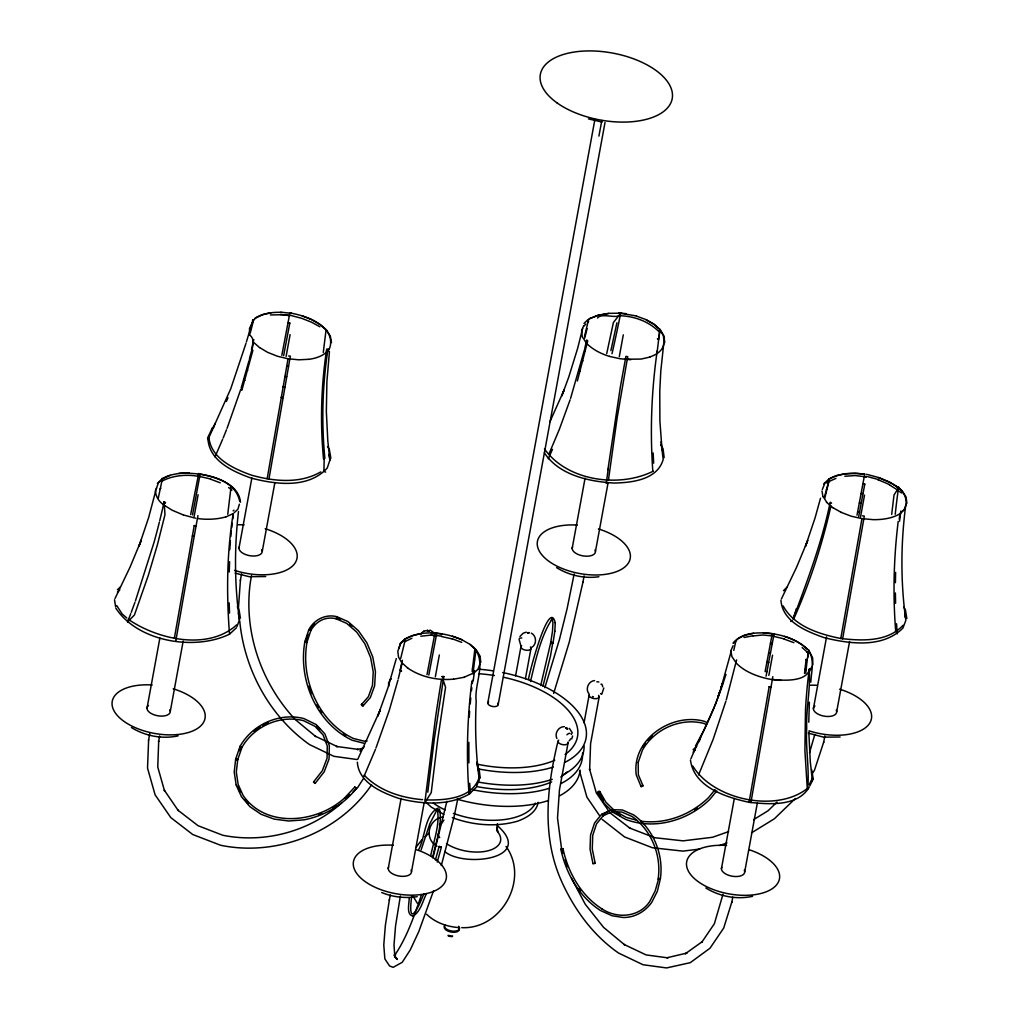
<?xml version="1.0" encoding="UTF-8"?>
<svg xmlns="http://www.w3.org/2000/svg" width="1019" height="1019" viewBox="0 0 1019 1019"><rect width="100%" height="100%" fill="white"/><g stroke="black" fill="none" stroke-linecap="round" stroke-linejoin="round"><path stroke-width="1.5" d="M354.79 787.037L356.395 788.439L354.79 787.037L344.613 797.966M468.855 742.329L468.906 762.887M808.768 722.191L809.353 702.218M895.408 582.69L895.612 572.385M324.195 458.474L323.902 471.389L325.672 472.077M519.079 639.321L520.785 645.435M603.821 688.029L601.796 694.194M540.72 685.52L550.706 642.696L552.502 631.13L552.948 622.571L551.98 618.648M542.974 686.131L550.438 656.249L552.795 642.594M148.634 739.743L147.526 768.084L155.092 794.807L170.81 817.607L192.782 834.548L220.613 845.26C276.85 856.941 339.314 832.447 371.566 784.834M229.211 572.003L229.606 561.698M772.822 676.692L750.901 802.615M906.935 503.271L906.006 496.877L902.159 490.84M664.745 342.537L663.993 336.053L660.274 329.799M476.637 786.159L479.236 779.599L479.363 776.873C472.778 798.985 444.373 800.437 425.241 799.89M809.825 785.904L812.36 780.669L812.474 777.93L809.328 784.452M551.738 642.199L550.731 642.581L551.139 643.295A1.325 0.828 8.7 0 0 551.992 643.537L553.011 643.116L554.82 631.194M555.253 623.004C549.139 595.669 527.613 679.023 528.53 679.52M554.807 631.398L555.266 622.762M601.732 814.206L611.54 809.697L622.329 809.965L633.767 814.983C653.536 829.237 663.917 854.865 660.363 878.9L658.147 878.951C661.649 855.527 651.587 830.523 632.289 816.614L621.896 812.054L611.986 811.684L603.019 815.901M469.288 717.134L469.644 711.237M238.408 608.432L240.446 579.964M233.198 513.627C226.766 552.731 226.409 594.179 229.517 634.175C194.642 651.116 137.832 641.792 115.848 608.203M229.746 549.712L230.319 542.35M470.243 703.874L470.765 697.99M808.908 650.007L807.927 657.204M230.842 536.478L231.262 532.071M323.278 352.472L326.055 329.952L319.915 324.45L311.75 319.648L302.095 315.865M472.141 671.508L474.892 648.976C486.458 663.764 473.975 684.233 476.204 701.39C475.058 724.305 475.606 747.296 478.077 770.109L477.083 761.983L479.236 779.599M473.16 672.374L475.924 649.88L470.001 644.505M657.115 352.23L659.879 329.723L663.293 335.442L663.993 341.123L660.783 371.234L659.764 391.232L659.892 420.911L662.032 449.952M804.526 673.495L806.105 659.42L807.163 660.376L805.736 672.999M807.608 789.292C809.672 769.039 805.443 748.672 806.704 728.305C805.927 708.651 810.742 689.048 809.188 669.547C809.455 667.598 811.188 669.7 809.417 669.559C806.182 682.017 783.496 680.565 772.377 679.507M197.928 515.601L188.604 567.507M857.03 515.155L864.723 474.102L855.616 473.262L845.248 473.708L836.191 475.618L829.071 478.879M227.746 514.277L231.058 486.662M232.536 487.235L231.772 486.611M238.484 511.5C234.345 547.521 234.421 584.078 239.44 620.011L236.994 626.418M329.443 351.555L326.895 381.692L326.347 411.574L327.812 440.96L329.901 460.129L327.226 468.052C308.222 488.903 275.55 484.471 250.941 478.026C233.058 471.58 209.736 461.187 208.003 439.546L208.87 436.947C210.589 458.448 233.771 468.778 251.54 475.185C273.958 481.401 299.828 484.076 320.756 471.899M810.818 682.144C811.328 671.687 814.92 659.79 808.513 650.479M891.676 514.442L894.007 495.056L898.516 487.91L898.529 487.12L897.179 487.057L898.771 487.375L898.134 490.598L901.688 493.018M427.776 792.183L434.298 739.183L443.787 676.654L442.233 676.731M766.084 676.196L773.663 636.073L762.938 635.003L753.016 635.958M231.746 527.676L232.243 523.282M240.115 746.214L235.669 759.066L234.217 772.058L236.141 784.91M235.669 759.066L237.745 759.537L236.306 772.071L238.128 784.388L243.146 795.533C266.379 828.88 317.368 822.906 344.651 797.928M898.198 521.461C893.701 557.979 892.797 594.969 895.714 631.653M409.192 897.65C409.523 902.197 405.651 915.584 413.268 915.966M411.701 896.338C408.071 924.258 415.344 915.406 423.777 894.02M471.873 681.151C467.186 718.612 466.192 756.531 469.058 794.17C447.749 806.246 421.471 804.233 398.531 798.323C381.603 792.387 358.713 782.796 357.351 762.174M471.479 690.653L471.822 687.723M472.332 683.341L472.676 680.386M603.172 815.748L596.548 823.836L592.74 835.351L592.268 848.967L595.185 863.36L593.466 863.59M608.432 480.127L617.145 417.854L627.717 356.612L625.895 356.408L620.405 386.723L607.897 469.708M308.795 629.767L304.859 641.766C297.994 679.711 316.578 723.312 352.141 740.253L363.91 743.246M307.063 641.97L306.885 642.339A1.325 0.764 18.2 0 1 306.235 642.569L304.999 641.448A1.325 0.764 18.2 0 1 305.636 641.218L307.063 641.97C300.274 679.138 318.501 721.86 353.326 738.444L364.05 741.157L367.069 741.017M199.686 476.675C187.967 473.975 172.236 475.16 161.295 481.579M657.204 350.842C651.472 390.697 649.931 431.164 652.822 471.326M813.302 779.535L811.634 769.574M232.778 518.913L233.364 514.544M473.185 680.87L474.561 670.719M807.061 652.224L808.131 653.192L807.163 660.376L806.105 659.42M899.191 519.27L899.777 514.913M899.535 521.193L900.898 511.041M659.127 337.862L659.777 328.806M326.704 349.033C321.163 385.449 320.004 422.567 323.558 459.238M328.003 348.804C322.45 385.246 321.329 421.497 324.87 458.384M441.533 636.531L452.003 638.888M237.745 759.537L235.669 759.333M389.436 899.459L385.373 925.354L383.781 944.944L384.851 958.854L389.538 965.948L393.156 967.337L402.225 962.305L410.224 949.963L418.809 931.544L433.559 890.708M497.399 823.811L497.285 830.956L496.724 827.237L497.896 831.657M608.203 469.084L606.241 483.414M195.546 518.212L183.382 514.952M267.144 478.764L288.046 358.739L298.796 359.809L308.63 359.312M268.952 479.07L290.364 356.153L288.555 355.949M809.188 787.216C797.508 806.921 768.823 804.322 749.092 802.31L769.154 686.717L770.975 686.895L769.154 686.717M174.402 637.97L194.209 525.651L196.068 525.829L194.209 525.651M175.752 641.269L188.617 567.545M840.777 638.556L861.959 518.595L872.99 519.652C881.843 519.792 891.549 518.607 899.599 514.009M842.624 638.862L864.316 516.111L862.469 515.805M434.922 633.168L426.999 674.693M436.743 633.423L428.808 675.037M866.239 476.281L866.099 477.058L864.201 476.879M553.648 693.442L569.29 642.021L583.008 581.836M557.992 741.348C546.744 787.254 541.573 836.637 561.456 881.066C574.207 909.407 592.854 935.187 618.584 953.058L643.04 964.738L666.592 967.935L690.283 962.662L710.026 948.179L723.719 928.016L731.935 901.662M811.926 774.185L814.461 770.275L823.734 741.985M146.991 708.32L159.881 638.06M148.507 740.431L149.742 733.705M194.119 516.518L198.119 494.724M159.639 735.922L158.569 741.73L158.697 741.042L157.767 767.052L164.543 790.961L164.314 790.196L178.287 810.64L177.765 810.067L198.043 825.696L222.664 835.223C264.545 843.77 310.031 831.389 341.747 802.845M170.288 711.364L183.178 641.104M238.968 548.247L251.859 477.987M240.331 580.588L241.554 573.939M286.097 356.446L290.097 334.652M251.566 575.518L250.496 581.365C243.235 630.43 260.546 681.456 293.739 717.898M262.265 551.292L274.875 482.586M388.214 868.583L401.117 798.323M389.296 900.197L390.252 895.013M435.342 676.782L439.342 654.988M400.365 896.019L395.55 925.902L394.009 945.033L394.875 957.351L394.187 954.879L397.346 959.465L395.448 957.643M411.51 871.627L424.121 802.934M487.783 703.021L594.918 119.299M498.164 704.702L605.006 122.547M515.589 675.852L520.913 646.874M525.422 678.769L531.001 648.351M572.168 548.439L585.072 478.178M574.143 574.003L567.099 608.7L559.482 639.372L544.847 687.698M619.297 356.637L623.297 334.843M582.906 582.422L584.104 575.875M595.465 551.483L608.076 482.777M568.08 742.826L559.456 789.852L557.508 817.964L561.405 847.63M584.053 722.828L589.109 695.251M599.197 696.729L590.587 743.679L589.657 769.702L589.517 768.963L596.281 792.846L609.375 812.003M721.427 868.774L734.317 798.514M722.993 894.287L714.383 923.698L701.645 942.473L702.193 941.683L685.252 953.809L687.048 953.02L667.012 957.758L667.967 957.885L646.097 954.918L623.972 944.409L624.596 944.791L603.579 927.366L585.263 904.261L571.595 878.429M768.836 675.419L772.555 655.179M731.808 902.375L732.763 897.166M744.711 871.818L757.321 803.125M813.404 708.702L826.575 636.875M814.805 734.47L809.532 752.71M860.533 516.9L864.532 495.107M823.607 742.622L824.842 735.947M836.688 711.746L849.591 641.486M283.626 355.669L289.829 323.036L288.008 322.883L289.829 313.05L291.638 313.355L289.816 313.202M598.917 136.087L601.834 120.471M766.963 671.674L765.129 671.559L772.262 633.742C785.203 635.538 798.399 640.199 807.8 649.574M773.599 636.544L774.096 633.894L763.397 632.71M288.02 322.73L281.817 355.364M858.635 516.786L864.787 484.089L862.915 483.91L864.787 484.089M190.655 514.595L198.718 473.415M192.515 514.888L200.17 474.026C215.557 477.249 238.612 483.465 240.497 502.189M304.859 641.766L306.184 642.429L306.859 641.677M658.414 879.231L658.911 878.48M620.444 312.973C620.889 320.819 601.325 311.903 597.554 318.03M446.895 801.278L433.062 857.336M457.862 798.527L454.066 816.856L441.316 865.475M530.517 681.533C535.332 660.898 540.86 636.365 551.597 619.819C550.158 620.125 554.718 619.921 552.209 619.157M616.915 322.743L610.89 350.625M584.753 348.523L586.727 339.964L587.734 340.919L577.365 380.979M726.28 699.875L736.597 659.892M400.722 658.363L405.447 638.989L412.466 635.627L421.318 633.563M733.769 650.364L735.935 640.798M251.476 349.542L253.782 339.544M606.725 353.568L613.413 322.488L620.66 313.279L636.544 315.992M611.999 353.759L612.686 350.765A674.451 164.938 -88.1 0 0 620.66 313.279L618.851 313.177L620.66 313.279M824.74 498.291L829.491 478.93C840.165 472.982 852.878 472.676 864.711 474.23M830.141 502.482C822.027 542.337 806.793 582.206 793.113 619.106M830.931 506.061C822.066 544.808 809.634 583.556 793.508 619.425M249.349 359.389C250.941 350.982 256.546 340.677 250.126 335.353M400.085 670.298L402.403 660.299M402.11 662.974L398.314 678.718M271.118 312.782L262.456 314.744L255.68 318.068L253.464 320.284L249.489 328.5L249.719 335.085M588.574 319.648L584.549 336.283M162.276 479.325L158.327 497.909M207.532 438.157L212.678 427.267M824.626 496.329L829.491 478.93M582.613 328.564L577.671 348.243L568.717 377.183L561.762 395.971L564.259 389.653L549.967 421.649M156.48 487.999L148.698 517.385L139.055 545.993L141.31 540.057L130.177 566.857L115.007 598.535M731.285 651.014L721.21 687.328L723.146 681.609L718.038 696.869L720.025 690.958C712.689 714.548 700.448 736.177 690.907 758.76M658.745 878.314L655.192 890.912L649.867 901.293C639.957 916.896 617.654 919.431 601.732 908.757L601.872 908.833C580.97 895.484 568.029 872.468 562.959 848.598L560.807 849.133C565.991 873.487 579.212 896.937 600.535 910.553L612.075 915.75L623.361 917.508C634.722 917.597 645.307 911.546 651.74 902.324L657.331 891.332L660.312 879.053L659.764 878.505M572.627 736.024L571.761 738.839M570.564 398.416L584.409 349.976L585.428 350.944M584.677 338.219L587.122 328.589M246.369 342.002L253.005 320.157M128.521 621.042L134.432 614.979L148.354 575.276L157.334 545.038L164.976 514.684L164.123 501.921L165.46 502.775L163.893 502.036L165.46 502.775M396.289 658.58L387.946 687.774L377.807 716.115L380.304 709.797L357.694 759.448M430.693 855.769C433.763 840.713 440.259 823.951 437.24 809.277M432.578 857.807C435.788 841.949 442.666 825.314 439.52 808.984M820.512 498.24L815.111 517.767L805.469 546.375L807.723 540.439L796.591 567.239L781.42 598.917M241.236 387.857L248.967 360.815M227.02 428.426L240.802 389.271L241.847 390.302L252.878 350.358L251.833 349.377M397.958 680.144L389.373 710.077L375.998 747.908M241.974 747.309C253.986 726.318 280.047 714.574 303.637 720.713L315.024 726.343L323.061 734.941L327.265 745.959L327.061 758.251L322.335 770.695L313.546 781.981L315.126 783.42L324.157 771.88L329.048 758.977L329.341 745.704L324.844 733.858L316.221 724.598L303.968 718.599C279.563 712.256 252.61 724.394 240.178 746.112M315.215 783.369L313.546 781.981M435.406 859.96L439.151 846.471L441.405 847.082L437.24 862.061M245.974 343.378L230.765 388.723L208.003 439.546M725.961 674.4L722.28 685.863M725.846 701.301L713.173 739.272L698.575 774.937M418.847 849.286C425.356 837.261 424.554 814.55 438.17 808.08M421.114 849.922L429.827 823.76L436.654 810.462M793.737 616.915L796.412 608.56M306.986 642.199L310.808 630.583M421.548 894.644C414.262 915.457 407.256 936.881 394.735 955.223M308.757 359.376C316.31 358.255 324.22 355.784 329.035 349.453C332.054 343.428 330.857 335.735 326.055 329.952M735.973 662.617L731.884 656.542L730.878 650.708L733.081 645.728M237.669 759.805L242.025 747.207M570.105 399.83L559.418 429.152L549.101 453.672M707.275 722.713L704.486 721.363C672.018 712.154 631.411 739.361 636.251 774.886L641.027 786.451M638.136 762.53L642.467 750.035C654.478 729.069 680.514 717.338 704.078 723.477L706.511 724.687M135.4 601.019L154.047 542.325A674.451 400.11 -53.9 0 0 159.372 522.11M213.43 427.904L215.034 423.407M443.762 676.718L442.424 676.807M721.783 687.366L715.223 704.97M784.095 639.053L793.916 642.683M878.263 480.318L878.582 479.58L867.615 476.65M699.072 741.692L700.626 737.425M131.273 612.279L134.903 602.433M538.185 802.335C536.389 812.525 526.199 818.079 517.372 821.238C496.1 827.275 472.943 825.326 452.36 817.646M660.312 879.053L658.516 879.282M210.423 479.134L220.295 482.84M156.111 489.286L158.429 482.866L163.091 478.548L170.135 475.325M822.333 489.477L824.842 483.248M900.21 513.321L904.082 509.729L906.299 504.43M127.528 622.049L130.738 613.68M398.658 648.708L400.734 643.46L405.447 638.989M586.103 342.702L582.269 336.716L581.569 330.958L583.683 325.634M663.866 343.836C662.783 350.867 656.287 354.778 649.765 356.994M223.174 438.017L226.473 429.789M375.476 749.296L363.949 776.503M426.477 893.599C422.656 901.216 420.758 911.368 413.039 916.119M714.625 706.396L703.963 730.075L695.557 745.832L695.901 746.965L696.639 746.239M222.601 439.367L215.009 456.894M359.924 751.067L364.305 746.647M226.358 401.499L227.989 397.728M783.484 590.702L786.808 587.326M548.273 458.779L552.464 449.366M288.046 358.79L277.486 356.268L267.679 352.37L259.679 347.606M253.018 321.163L253.464 320.284C251.349 319.953 253.387 322.119 252.788 320.157M335.939 618.673L346.664 623.373L356.663 632.06L364.891 643.855L370.636 657.663L373.247 671.954L372.457 685.43L368.368 696.703L361.325 704.715L362.535 706.052A1.325 0.93 41.3 0 0 363.146 705.772L370.317 697.607L374.635 685.774L375.451 671.75L372.776 656.988L366.891 642.823L358.37 630.659L347.963 621.59L336.856 616.724M363.146 705.772L362.993 704.702M399.677 644.11L404.823 639.066M157.346 483.516L161.613 479.389M823.76 483.898L828.855 478.994M528.594 633.347L529.078 632.582L527.6 633.003L529.078 632.582M363.49 778.516L357.72 787.445L353.147 791.839M552.935 643.269L550.757 642.836M161.779 478.624L163.091 478.548M889.345 484.789L898.325 490.483M442.144 822.651L443.966 820.129M420.554 634.213L423.764 630.952M390.519 678.858L388.545 683.176L388.774 686.144M519.945 636.493L523.155 633.232L526.339 632.162M416.338 846.929L421.841 839.745M308.897 629.615C314.069 619.667 325.621 613.807 336.665 616.648M310.706 630.748C316.056 621.144 325.57 616.164 336.13 618.737M715.045 789.61L708.574 797.571C690.882 814.767 665.624 824.537 640.926 821.174M716.752 790.897L710.014 799.176C688.322 820.512 654.542 830.46 625.526 819.34L613.604 812.614L604.292 803.507L597.886 792.374L598.268 791.419L599.72 791.445L605.897 802.22L614.826 810.92M601.567 814.359L594.574 822.957L590.549 835.045L590.052 849.209L593.02 863.883M319.89 326.793L311.457 322.157L301.726 318.336L291.205 315.546L280.48 314.476L289.294 315.635M356.395 788.439C343.403 804.819 324.539 815.913 304.044 819.849L288.759 821.008L274.226 819.123L261.106 814.296L249.948 806.704L241.465 796.731L236.179 785.089M562.959 848.598L560.819 849.171M326.551 351.81L329.035 349.453M733.005 643.18C742.673 631.258 760.352 632.213 774.096 633.894M733.705 643.04L738.138 638.595L744.914 635.27L753.576 633.308M693.086 749.78L696.436 746.405M693.137 752.162L695.353 749.933M806.513 789.114C775.064 812.907 713.185 799.571 692.793 766.033M464.091 677.253L473.682 672.986M550.731 642.581L551.801 642.39M826.396 489.451L827.199 488.674M777.026 802.08L768.071 810.755L753.576 819.671M795.393 798.488L774.3 818.817L751.462 832.88M424.936 836.777L429.152 833.096M583.989 323.456L587.925 319.724M585.81 324.004L584.065 325.991M587.772 322.144L588.358 320.794M587.963 322.297L588.613 321.342M473.058 673.788L478.051 669.177L479.911 663.98M469.058 794.17L476.115 787.47M159.996 489.031L160.798 488.292M117.389 589.746L120.408 586.944M117.44 592.128L119.771 589.963M234.141 512.748L237.911 509.245L239.389 504.201M236.637 624.927C207.889 651.001 157.397 639.461 128.305 619.297M229.517 634.175L236.51 627.704M826.651 482.942L828.536 481.185M900.439 513.232L904.082 509.729M903.051 625.309C887.447 642.11 861.756 640.926 840.802 638.493C819.2 634.098 794.438 626.545 783.114 605.923M233.147 510.901L233.95 510.188M230.612 531.294L231.402 530.593M229.632 541.56L230.421 540.872M394.659 955.402L395.639 954.574M435.011 633.028L436.45 633.003M641.537 785.547L641.002 786.273A1.325 0.777 -22.7 0 0 641.269 786.744L643.002 785.916A1.325 0.777 -22.7 0 0 642.734 785.445L642.543 785.369M531.434 647.549C536.937 644.683 536.809 635.907 531.294 633.156M228.613 487.541L231.95 490.126M618.89 313.304L620.253 312.846M625.437 359.248L641.129 359.07L649.931 357.045M585.912 342.651C591.631 348.918 600.904 353.937 609.642 356.395M197.469 518.442C206.653 519.996 217.964 519.231 225.696 516.9M162.454 478.612C170.568 473.835 180.121 473.083 189.33 472.994M255.056 318.119C262.826 313.279 272.073 312.132 281.066 312.311M427.636 630.315L429.203 631.054L427.012 630.494L429.203 631.054M567.175 729.12L565.698 727.897L566.551 727.668L567.8 728.942L565.698 727.897M781.165 680.374L770.504 679.316C757.919 676.973 744.137 671.725 735.782 662.579M653.192 471.211C619.285 488.203 566.984 481.07 544.477 448.895M405.027 638.938C422.592 629.385 444.462 632.302 462.244 639.805M411.88 638.276L404.836 641.664M812.003 666.426L809.481 671.432M225.874 516.951L232.982 513.703M835.949 478.37L828.88 481.605M443.762 676.527L441.979 676.552M453.493 679.202L464.397 677.24M588.995 318.794L597.835 315.279L608.598 313.355L618.737 313.202M589.402 318.845L598.14 315.368L608.802 313.47M236.268 758.798C234.472 760.492 239.873 759.97 236.395 758.811M728.623 831.593L712.612 837.261L683.125 840.853L654.682 837.707L629.436 827.963L630.048 828.281L609.795 812.665L610.254 813.289M719.592 845.541L726.967 842.93M452.067 936.512C445.112 933.735 448.271 937.098 452.245 936.423A2.165 1.095 10.4 0 0 452.589 935.913M178.121 735.871C162.238 739.31 145.207 736.062 131.426 727.528M752.557 896.325C736.673 899.764 719.643 896.529 705.849 887.982M363.477 748.112L357.312 749.564L358.28 749.411L336.474 746.456L337.34 746.647L315.177 736.126L315.763 736.571L294.708 719.108M443.036 816.907C428.273 819.034 423.789 838.688 436.947 846.241M744.061 637.474L752.914 635.767M594.587 680.577C588.447 681.061 584.995 689.15 589.033 693.85M790.757 621.45L792.4 621.093M436.374 810.538L438.59 810.169L437.329 809.545M305.471 641.422L306.681 641.524M519.346 638.251L521.804 637.919M807.659 649.498C801.278 643.371 793.011 639.206 784.554 636.391M699.735 849.056L682.985 851.12L652.364 847.732L624.545 836.93L602.102 819.352M841.35 512.442L833.032 507.742M594.548 863.322L595.185 863.36M417.179 896.656C405.244 898.491 392.914 897.179 381.73 892.542M265.692 576.55L249.12 576.69L235.16 573.124M598.905 576.741C584.282 578.843 569.137 575.378 556.603 567.647M564.424 726.636C558.552 726.496 554.285 733.272 556.896 738.533M840.127 737.004L823.556 737.145L808.258 733.12M441.596 636.073L430.82 635.143L420.758 636.213M461.734 927.647C501.615 929.621 529.574 878.887 506.023 846.445M280.505 314.756L270.392 314.96M178.834 473.326C199.941 472.357 234.561 476.561 239.758 501.45M596.841 681.762L598.854 681.978M453.608 679.163C437.571 680.641 420.923 677.087 407.791 668.12M857.616 512.137L859.488 512.251M859.361 502.889L861.233 503.017M766.887 662.337L768.721 662.465M861.119 493.489L863.004 493.629M768.67 652.95L770.491 653.09M770.453 643.409L772.287 643.562M620.558 313.164L625.984 313.623M620.125 315.737C634.149 316.208 648.441 321.265 658.669 331.379M630.837 359.707L620.125 358.752L609.579 356.433M431.394 632.977L442.017 633.882M430.82 635.143L436.234 635.881M422.63 799.66C401.346 797.941 379.272 790.846 364.165 775.141M458.97 927.57C447.188 926.793 435.1 922.615 426.592 914.209M844.827 476.268L855.158 475.555L866.137 476.867M280.938 312.183L291.638 313.355M288.008 322.845L289.829 323.036M362.293 704.282L362.038 704.256A1.325 0.93 41.3 0 0 361.427 704.524M163.511 504.672C158.747 501.603 155.538 496.113 155.423 490.394M286.708 366.178L288.517 366.394M192.349 535.969L194.209 536.185M284.849 376.495L286.67 376.724M283.002 386.889L284.81 387.131M356.816 759.499L333.901 756.315L309.509 744.583C269.589 716.293 244.293 669.445 239.745 621.004M281.155 397.334L282.964 397.588M826.817 502.367L823.148 496.686M861.959 518.646L851.158 516.174L841.146 512.366M199.711 476.484L210.513 478.955M588.472 118.917L602.038 122.051M441.316 847.069L440.412 846.827M291.625 313.253C304.388 315.724 317.291 320.437 326.437 330.029M773.625 636.34L784.184 638.875M749.092 802.31C726.037 797.253 694.003 787.279 690.462 760.072M866.609 474.306L878.862 477.593L889.867 482.242L897.497 487.082M440.119 846.751L439.151 846.471M636.518 820.244L626.29 817.391L616.1 811.646M430.056 630.073L434.425 633.079M592.408 696.499L593.402 696.843M636.416 316.081L646.199 319.66L654.287 324.373L659.217 328.844M452.461 636.225L462.002 639.843L470.332 644.517L476.319 649.956M452.092 638.709L461.722 642.365M878.709 477.656C889.651 482.344 905.458 487.719 906.171 501.845C904.35 515.168 903.089 528.568 902.426 542.006C901.191 568.156 902.223 594.446 905.84 620.393L902.91 628.086C882.607 648.441 849.668 643.919 824.244 637.677C806.538 631.436 782.503 621.857 780.923 600.204M878.48 479.898L889.498 484.56M183.254 514.913L172.224 510.252L164.709 505.539M601.337 694.283L600.56 693.506M443.774 814.359L431.406 807.188L425.751 802.144M444.692 851.464C463.046 867.742 535.497 859.323 497.463 825.708M645.957 319.699L653.956 324.36L658.86 328.806M569.392 728.356L572.398 733.056M401.792 662.668L398.505 657.026L397.805 651.307L399.728 645.779M804.946 669.305L806.004 670.209M472.408 668.706L473.427 669.585M898.86 487.935L902.019 490.674M826.447 502.189L832.867 507.729M126.776 617.973L122.165 613.986L116.701 605.541M473.555 658.873L474.574 659.764M802.157 647.536L808.36 653.09M253.311 342.04L259.514 347.594M658.873 331.188L659.943 332.143M402.849 663.636L407.918 668.222M830.51 502.291L831.568 503.259M581.913 360L582.919 360.968M246.674 369.375L247.719 370.381M579.225 369.999L580.231 370.992M243.821 379.348L244.866 380.367M809.621 668.668L810.22 669.343L809.188 669.547A674.451 565.035 35.7 0 0 805.481 710.154L804.908 750.761L807.328 789.381M808.908 650.568L812.487 657.573M212.436 430.336L211.927 429.241M597.886 792.374L599.108 792.527L599.72 791.445M599.414 815.429L586.893 797.125L579.544 771.141M903.7 607.107L905.407 609.782L906.834 618.546M237.287 606.725L238.994 609.4L240.42 618.164M326.589 330.207L330.334 336.117L331.493 342.588M327.583 446.539L329.303 449.29L330.869 458.283M412.759 895.701L417.37 903.305M660.694 444.768L663.038 448.704L664.159 457.595M544.363 452.805C559.113 475.262 588.893 481.516 614.075 483.057C632.009 482.649 657.421 479.834 663.191 459.454L661.038 441.838M476.459 650.122L479.936 655.93M598.777 791.852L598.803 791.903A69.216 55.752 -26.4 0 0 603.197 800.233M642.976 785.725L638.34 774.758L638.187 762.39M442.883 679.227L445.57 687.252L437.711 739.552L431.241 792.616L424.821 802.755L435.457 718.064A674.451 164.938 -88.1 0 1 441.494 679.482M565.188 859.412L567.558 866.761M561.864 848.789L561.877 848.865A69.216 46.212 68.5 0 0 562.857 853.349M328.92 454.385L329.901 460.129M904.732 613.413L905.407 617.603M822.027 490.967L822.919 496.61M238.331 613.03L239.44 620.011M114.523 599.822L115.631 606.802M812.36 780.669L810.271 761.499L808.806 732.113M480.089 656.529L480.802 662.337M479.159 769.141L480.229 778.096M896.529 623.717L897.293 633.882M469.708 783.305L470.396 793.457M653.166 452.971L653.663 463.161M812.652 658.172L812.882 664.808M229.173 602.879L229.542 613.12M895.395 592.982L895.586 603.261M497.603 703.25A5.261 2.675 10.4 0 1 492.712 706.524A5.261 2.675 10.4 0 1 488.611 701.798M497.221 831.287A32.188 16.329 10.4 0 1 487.63 850.878A32.188 16.329 10.4 0 1 446.449 843.656M439.711 837.593A32.188 16.329 10.4 0 1 437.813 834.243M439.355 824.893A32.188 16.329 10.4 0 1 442.221 822.397M580.104 770.084A97.748 49.613 10.4 0 1 559.864 795.648M548.388 800.514A97.748 49.613 10.4 0 1 456.971 799.151M502.66 672.553A97.748 49.613 10.4 0 1 579.658 714.23A97.748 49.613 10.4 0 1 564.768 762.441M553.266 767.065A97.748 49.613 10.4 0 1 478.713 768.976M479.032 669.241A97.748 49.613 10.4 0 1 493.26 670.871M584.116 746.01A97.748 49.613 10.4 0 1 562.424 775.141M552.273 779.331A97.748 49.613 10.4 0 1 477.949 781.993M503.526 677.253A89.048 45.193 10.4 0 1 565.086 754.519M554.769 760.263A89.048 45.193 10.4 0 1 477.796 764.288M479.045 673.737A89.048 45.193 10.4 0 1 494.381 675.521M535.357 803.125A60.134 30.519 10.4 0 1 453.379 813.379M445.176 809.965A60.134 30.519 10.4 0 1 433.368 803.138M582.499 753.016A97.748 49.613 10.4 0 1 560.87 783.624M549.381 788.247A97.748 49.613 10.4 0 1 473.249 789.84M566.972 771.994A90.118 45.74 10.4 0 1 560.743 777.051M551.674 781.93A90.118 45.74 10.4 0 1 476.854 786.604M458.754 926.246A7.693 3.898 10.4 0 1 452.602 931.149A7.693 3.898 10.4 0 1 444.768 924.946M530.389 646.95A5.108 2.598 10.4 0 1 525.855 650.224A5.108 2.598 10.4 0 1 521.639 645.664M598.408 528.925A47.167 23.934 10.4 0 1 619.769 570.232A47.167 23.934 10.4 0 1 543.165 556.31A47.167 23.934 10.4 0 1 577.353 525.091M595.045 549.865A11.795 5.987 10.4 0 1 583.912 556.03A11.795 5.987 10.4 0 1 572.538 546.923M459.225 928.373A7.693 3.898 10.4 0 1 451.417 932.092A7.693 3.898 10.4 0 1 444.577 926.004M598.586 695.327A5.108 2.598 10.4 0 1 594.701 698.677A5.108 2.598 10.4 0 1 589.313 694.601M697.455 808.245A69.216 55.752 -26.4 0 1 694.856 809.952M620.418 815.735A69.216 55.752 -26.4 0 1 616.597 813.442M839.643 689.188A47.167 23.934 10.4 0 1 869.041 724.14A47.167 23.934 10.4 0 1 809.01 730.814M809.71 685.277A47.167 23.934 10.4 0 1 817.06 685.277M836.268 710.128A11.795 5.987 10.4 0 1 823.619 716.051A11.795 5.987 10.4 0 1 814.907 705.874M642.925 747.042A48.008 38.658 -26.4 0 1 645.333 743.462M648.097 740.049A48.008 38.658 -26.4 0 1 652.185 735.858M600.968 684.195A5.108 1.567 89.5 0 1 602.713 686.781M567.94 742.125A5.108 2.598 10.4 0 1 562.271 744.583A5.108 2.598 10.4 0 1 558.718 740.151M580.613 890.861A69.216 46.212 68.5 0 1 578.83 888.453M744.29 870.201A11.795 5.987 10.4 0 1 733.17 876.365A11.795 5.987 10.4 0 1 721.796 867.258M749.105 849.719A47.167 23.934 10.4 0 1 768.351 890.886A47.167 23.934 10.4 0 1 692.168 876.378A47.167 23.934 10.4 0 1 726.598 845.426M602.369 815.06A48.008 32.048 68.5 0 1 607.388 812.054M571.073 733.795A5.108 2.777 -57.1 0 1 571.481 734.47M570.678 738.8A5.108 2.777 -57.1 0 1 569.099 740.889M566.933 734.788A5.108 2.777 -57.1 0 1 569.697 733.298M415.905 849.528A47.167 23.934 10.4 0 1 435.151 890.695A47.167 23.934 10.4 0 1 358.955 876.187A47.167 23.934 10.4 0 1 393.398 845.235M411.09 870.009A11.795 5.987 10.4 0 1 399.957 876.174A11.795 5.987 10.4 0 1 388.583 867.067M169.867 709.746A11.795 5.987 10.4 0 1 157.206 715.669A11.795 5.987 10.4 0 1 148.494 705.492M173.23 688.806A47.167 23.934 10.4 0 1 194.578 730.114A47.167 23.934 10.4 0 1 117.975 716.191A47.167 23.934 10.4 0 1 152.175 684.972M239.121 750.863A48.008 38.658 -26.4 0 1 241.07 746.71M253.986 731.12A48.008 38.658 -26.4 0 1 260.125 726.687M262.711 725.159A48.008 38.658 -26.4 0 1 268.175 722.458M316.794 726.381A48.008 38.658 -26.4 0 1 320.246 729.591M349.734 794.553A69.216 55.752 -26.4 0 1 345.339 798.769M336.767 805.43A69.216 55.752 -26.4 0 1 332.818 807.94M321.635 813.595A69.216 55.752 -26.4 0 1 318.743 814.729M248.292 803.673A69.216 55.752 -26.4 0 1 245.12 800.068M240.038 792.081A69.216 55.752 -26.4 0 1 237.631 786.235M390.978 678.781A5.108 1.567 89.5 0 1 391.372 678.998M261.832 549.674A11.795 5.987 10.4 0 1 250.712 555.839A11.795 5.987 10.4 0 1 239.338 546.732M265.207 528.734A47.167 23.934 10.4 0 1 294.618 563.685A47.167 23.934 10.4 0 1 234.574 570.36M238.179 524.734A47.167 23.934 10.4 0 1 244.14 524.9M305.942 641.894A48.008 32.048 68.5 0 1 307.98 634.226M309.801 630.175A48.008 32.048 68.5 0 1 314.438 623.755M336.397 617.692A48.008 32.048 68.5 0 1 340.499 618.966M349.657 624.112A48.008 32.048 68.5 0 1 351.975 625.946M345.708 735.896A69.216 46.212 68.5 0 1 342.932 734.164M321.711 712.701A69.216 46.212 68.5 0 1 320.03 710.167M318.412 707.543A69.216 46.212 68.5 0 1 316.871 704.855M311.508 693.595A69.216 46.212 68.5 0 1 308.846 686.22M424.146 631.398A5.108 2.777 -57.1 0 1 426.757 630.774M253.464 320.284A674.451 565.035 35.7 0 1 250.305 332.793M164.123 501.921A674.451 400.11 -53.9 0 1 159.728 520.671M895.242 514.251A674.451 400.11 -53.9 0 1 898.529 487.91M657.51 338.69L658.529 339.62L657.51 338.69M401.473 671.05L400.454 670.133L401.473 671.088M557.126 102.957A67.05 34.035 10.4 0 0 669.292 105.619A67.05 34.035 10.4 0 0 592.421 50.95A67.05 34.035 10.4 0 0 557.126 102.957"/></g></svg>
